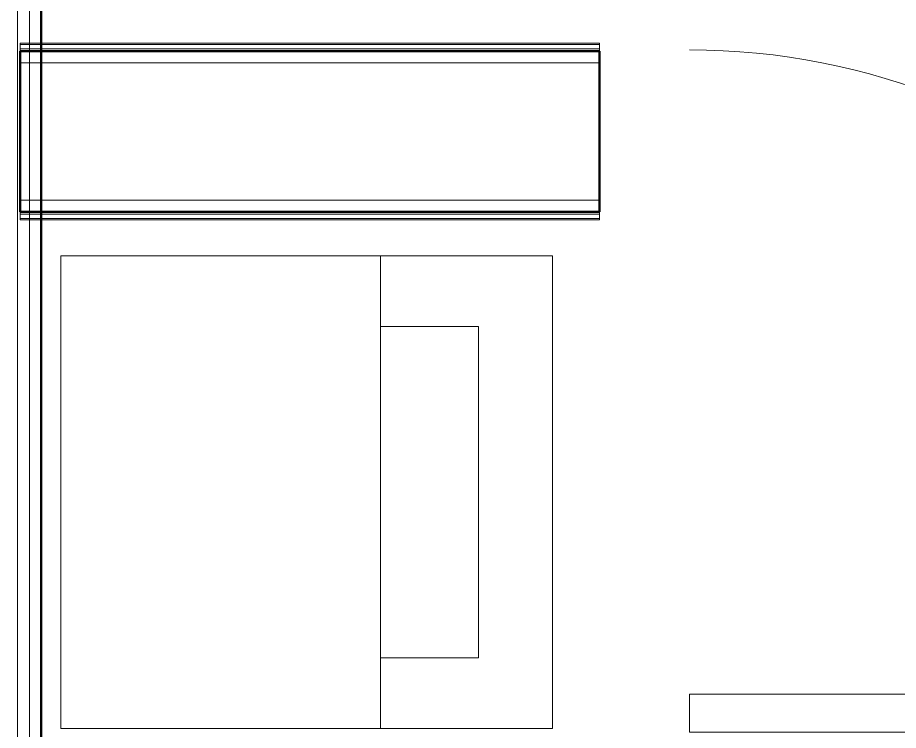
# Model space of a CAD drawing. Header units: inches. Extents: x -4218 to -1830, y 9756 to 12426.
# Drawn here: x -2913.32 to -2866.75, y 11291.7 to 11329.37 of the extents above; entities that cross this region are included whole.
import ezdxf

# ---------------------------------------------------------------- set-up
doc = ezdxf.new("R2010")
doc.units = ezdxf.units.IN
doc.header["$MEASUREMENT"] = 0
for name, color, linetype, lineweight in [('0-1', 7, 'Continuous', 5), ('0-2', 252, 'Continuous', 9), ('A-DOOR-1', 7, 'Continuous', 9), ('A-DOOR-2', 50, 'Continuous', 20), ('A-DOOR-4', 31, 'Continuous', 9), ('A-DOOR-6', 31, 'Continuous', 20), ('A-DOOR-FRAM', 31, 'Continuous', 20), ('A-DOOR-FRAM-2', 31, 'Continuous', 9), ('A-DOOR-GLAZ', 31, 'Continuous', 9), ('A-WALL-2', 10, 'Continuous', 13), ('I-WALL-1', 250, 'Continuous', 50), ('I-WALL-2', 254, 'Continuous', 9), ('I-WALL-3', 253, 'Continuous', 9), ('I-WALL-4', 252, 'Continuous', 9), ('I-WALL-5', 7, 'Continuous', 9), ('P-SANR-FIXT-1', 7, 'Continuous', 9)]:
    doc.layers.add(name, color=color, linetype=linetype, lineweight=lineweight)

# ---------------------------------------------------------------- blocks, each defined once
blk = doc.blocks.new('Basic Wall _ INT - W8BØF - _5_8 GYP - 2X8 WOOD_BATT_ - 5_8 GYP_ - ___-2704402-BACKGROUND - 1ST FLOOR')
at = {"layer": 'I-WALL-3'}
for p, q in [((-2913.197, 11319.102), (-2913.197, 11319.078)), ((-2912.891, 11319.102), (-2913.197, 11319.102)), ((-2913.197, 11318.962), (-2913.197, 11318.9)), ((-2913.197, 11318.896), (-2913.197, 11318.751)), ((-2913.197, 11318.751), (-2913.197, 11318.688)), ((-2913.197, 11318.751), (-2912.889, 11318.751)), ((-2912.074, 11319.102), (-2912.885, 11319.102)), ((-2912.884, 11318.751), (-2912.074, 11318.751))]:
    blk.add_line(p, q, dxfattribs=at)
at = {"layer": 'I-WALL-4'}
for p, q in [((-2913.197, 11319.059), (-2913.197, 11319.102)), ((-2913.197, 11318.977), (-2913.197, 11319.059)), ((-2913.197, 11318.977), (-2912.89, 11318.977)), ((-2913.197, 11318.688), (-2913.197, 11318.977)), ((-2913.197, 11318.688), (-2912.889, 11318.688)), ((-2912.885, 11318.977), (-2912.074, 11318.977)), ((-2912.883, 11318.688), (-2912.074, 11318.688)), ((-2882.547, 11319.102), (-2912.074, 11319.102)), ((-2912.074, 11318.751), (-2882.547, 11318.751)), ((-2882.547, 11319.078), (-2882.547, 11319.102)), ((-2882.547, 11318.9), (-2882.547, 11318.962)), ((-2882.547, 11318.751), (-2882.547, 11318.896)), ((-2882.547, 11318.688), (-2882.547, 11318.751))]:
    blk.add_line(p, q, dxfattribs=at)
at = {"layer": 'I-WALL-5'}
for p, q in [((-2912.074, 11318.977), (-2882.547, 11318.977)), ((-2912.074, 11318.688), (-2882.547, 11318.688)), ((-2882.547, 11319.102), (-2882.547, 11319.059)), ((-2882.547, 11319.059), (-2882.547, 11318.977)), ((-2882.547, 11318.977), (-2882.547, 11318.688))]:
    blk.add_line(p, q, dxfattribs=at)
blk = doc.blocks.new('Basic Wall _ INT - W8BØF - _5_8 GYP - 2X8 WOOD_BATT_ - 5_8 GYP_ - ___-2701676-BACKGROUND - 1ST FLOOR')
at = {"layer": 'I-WALL-3'}
for p, q in [((-2913.197, 11328.016), (-2913.197, 11327.953)), ((-2913.197, 11327.953), (-2913.197, 11327.808)), ((-2912.94, 11327.953), (-2913.197, 11327.953)), ((-2913.197, 11327.804), (-2913.197, 11327.742)), ((-2913.197, 11327.626), (-2913.197, 11327.602)), ((-2913.197, 11327.602), (-2912.938, 11327.602)), ((-2912.074, 11327.953), (-2912.933, 11327.953)), ((-2912.931, 11327.602), (-2912.074, 11327.602))]:
    blk.add_line(p, q, dxfattribs=at)
at = {"layer": 'I-WALL-4'}
for p, q in [((-2913.197, 11327.727), (-2913.197, 11328.016)), ((-2912.94, 11328.016), (-2913.197, 11328.016)), ((-2912.074, 11328.016), (-2912.933, 11328.016)), ((-2882.547, 11327.953), (-2882.547, 11328.016)), ((-2912.939, 11327.727), (-2913.197, 11327.727)), ((-2913.197, 11327.645), (-2913.197, 11327.727)), ((-2913.197, 11327.602), (-2913.197, 11327.645)), ((-2912.074, 11327.727), (-2912.932, 11327.727)), ((-2882.547, 11327.953), (-2912.074, 11327.953)), ((-2912.074, 11327.602), (-2882.547, 11327.602)), ((-2882.547, 11327.808), (-2882.547, 11327.953)), ((-2882.547, 11327.742), (-2882.547, 11327.804)), ((-2882.547, 11327.602), (-2882.547, 11327.626))]:
    blk.add_line(p, q, dxfattribs=at)
at = {"layer": 'I-WALL-5'}
for p, q in [((-2882.547, 11328.016), (-2912.074, 11328.016)), ((-2882.547, 11328.016), (-2882.547, 11327.727)), ((-2882.547, 11327.727), (-2912.074, 11327.727)), ((-2882.547, 11327.727), (-2882.547, 11327.645)), ((-2882.547, 11327.645), (-2882.547, 11327.602))]:
    blk.add_line(p, q, dxfattribs=at)
blk = doc.blocks.new('SWING - SINGLE - FLUSH - 36_ x 80_ - OFFSET PIVOT DOOR AT MAGIC PAK AND WASHER_DRYER-3199414-BACKGROUND - 1ST FLOOR')
at = {"layer": 'A-DOOR-1'}
blk.add_arc((18, 2.375), 36.067, 93.1789, 180, dxfattribs=at)
at = {"layer": 'A-DOOR-2'}
for p, q in [((16, 2.375), (16, 38.386)), ((18, 38.386), (16, 38.386)), ((18, 2.375), (18, 38.386)), ((18, 2.375), (16, 2.375))]:
    blk.add_line(p, q, dxfattribs=at)
blk = doc.blocks.new('Stacked Washer and Dryer - 26_x25_ - Private-1352637-BACKGROUND - 1ST FLOOR')
at = {"layer": 'P-SANR-FIXT-1'}
for p, q in [((0, 12.5), (26, 12.5)), ((0, 12.5), (0, -12.5)), ((16.90625, 12.5), (16.90625, -12.5)), ((26, 12.5), (26, -12.5)), ((16.90625, 8.75), (22.09375, 8.75)), ((22.09375, 8.75), (22.09375, -8.75)), ((22.09375, -8.75), (16.90625, -8.75)), ((26, -12.5), (0, -12.5))]:
    blk.add_line(p, q, dxfattribs=at)
blk = doc.blocks.new('CTR - 1st Phase - Unit Layouts_rvt-1-BACKGROUND - 1ST FLOOR')
at = {"layer": 'A-WALL-2'}
for p, q in [((-2913.197, 11326.977), (-2882.547, 11326.977)), ((-2913.197, 11319.727), (-2882.547, 11319.727))]:
    blk.add_line(p, q, dxfattribs=at)
at = {"layer": 'I-WALL-1'}
for p, q in [((-2882.547, 11327.602), (-2913.197, 11327.602)), ((-2913.197, 11327.602), (-2913.197, 11319.102)), ((-2882.547, 11319.102), (-2882.547, 11327.602)), ((-2913.197, 11319.102), (-2882.547, 11319.102))]:
    blk.add_line(p, q, dxfattribs=at)
at = {"layer": 'I-WALL-2'}
for p, q in [((-2912.938, 11327.602), (-2913.197, 11327.602)), ((-2912.074, 11327.602), (-2912.931, 11327.602)), ((-2913.197, 11319.102), (-2912.891, 11319.102)), ((-2912.885, 11319.102), (-2912.074, 11319.102))]:
    blk.add_line(p, q, dxfattribs=at)
at = {"layer": 'I-WALL-3'}
for p, q in [((-2913.197, 11319.102), (-2913.197, 11327.602)), ((-2882.547, 11327.602), (-2912.074, 11327.602)), ((-2912.074, 11319.102), (-2882.547, 11319.102))]:
    blk.add_line(p, q, dxfattribs=at)
at = {"layer": 'I-WALL-4'}
blk.add_line((-2882.547, 11327.602), (-2882.547, 11319.102), dxfattribs=at)
at = {"layer": '0-2'}
for name, p in [('Basic Wall _ INT - W8BØF - _5_8 GYP - 2X8 WOOD_BATT_ - 5_8 GYP_ - ___-2701676-BACKGROUND - 1ST FLOOR', (0, 0)), ('Basic Wall _ INT - W8BØF - _5_8 GYP - 2X8 WOOD_BATT_ - 5_8 GYP_ - ___-2704402-BACKGROUND - 1ST FLOOR', (0, 0)), ('Stacked Washer and Dryer - 26_x25_ - Private-1352637-BACKGROUND - 1ST FLOOR', (-2911.047, 11304.289))]:
    blk.add_blockref(name, p, dxfattribs=at)
at = {"layer": '0-2', "rotation": 270.0000000000221}
blk.add_blockref('SWING - SINGLE - FLUSH - 36_ x 80_ - OFFSET PIVOT DOOR AT MAGIC PAK AND WASHER_DRYER-3199414-BACKGROUND - 1ST FLOOR', (-2880.172, 11309.602), dxfattribs=at)
blk = doc.blocks.new('CTR - 1st Phase - Common Walls_rvt-1-BACKGROUND - 1ST FLOOR')
at = {"layer": 'A-WALL-2'}
for p, q in [((-2912.699, 11641.239), (-2912.699, 11284.289)), ((-2913.324, 11397.368), (-2913.324, 11284.289))]:
    blk.add_line(p, q, dxfattribs=at)
at = {"layer": 'I-WALL-1'}
blk.add_line((-2912.074, 11284.289), (-2912.074, 11640.614), dxfattribs=at)
at = {"layer": 'I-WALL-3'}
for p, q in [((-2912.074, 11327.896), (-2912.074, 11328.011)), ((-2912.074, 11327.804), (-2912.074, 11327.893)), ((-2912.074, 11327.747), (-2912.074, 11327.802)), ((-2912.074, 11319.102), (-2912.074, 11327.602)), ((-2912.074, 11318.9), (-2912.074, 11318.955)), ((-2912.074, 11318.808), (-2912.074, 11318.896)), ((-2912.074, 11318.688), (-2912.074, 11318.803))]:
    blk.add_line(p, q, dxfattribs=at)
at = {"layer": 'I-WALL-4'}
for p, q in [((-2912.074, 11328.011), (-2912.074, 11447.951)), ((-2912.074, 11284.914), (-2912.074, 11318.688))]:
    blk.add_line(p, q, dxfattribs=at)
blk = doc.blocks.new('Door-Inswing-Andersen-400_Series-Single - 3_ 0-1_8_ x 7_ 11 1_2_ - 1ST FLOOR-2896373-BACKGROUND - 1ST FLOOR')
at = {"layer": 'A-DOOR-4'}
blk.add_line((16.875, -0.531), (16.875, -34.281), dxfattribs=at)
blk.add_arc((16.875, -0.531), 33.75, 180, 270, dxfattribs=at)
at = {"layer": 'A-DOOR-6'}
for p, q in [((-16.259, 1.187), (-16.259, 0.542)), ((-16.259, 1.187), (-12.437, 1.187)), ((-12.437, 0.875), (-12.468, 1.187)), ((12.437, 1.187), (-12.437, 1.187)), ((16.259, 1.187), (12.437, 1.187)), ((12.437, 0.875), (12.468, 1.187)), ((16.259, 1.187), (16.259, 0.542)), ((-16.259, 0.542), (-16.875, 0.531)), ((-16.875, 0.531), (-16.875, -0.531)), ((-13.187, 0.781), (-12.437, 0.781)), ((-13.187, -0.531), (-13.187, 0.781)), ((-12.437, 0.781), (-12.437, 0.875)), ((12.437, 0.781), (12.437, 0.875)), ((13.187, 0.781), (12.437, 0.781)), ((13.187, -0.531), (13.187, 0.781)), ((16.259, 0.542), (16.875, 0.531)), ((16.875, 0.531), (16.875, -0.531)), ((-12.437, 0.031), (-13.187, 0.031)), ((-12.437, -0.031), (-12.437, 0.031)), ((12.437, 0.031), (13.187, 0.031)), ((12.437, -0.031), (12.437, 0.031)), ((-12.674, -0.469), (-12.468, -0.217)), ((-12.468, -0.217), (-12.437, -0.031)), ((12.468, -0.217), (12.437, -0.031)), ((12.674, -0.469), (12.468, -0.217)), ((-16.875, -0.531), (-12.437, -0.531)), ((-13.187, -0.469), (-12.674, -0.469)), ((-13.187, -0.531), (-13.187, -0.469)), ((12.437, -0.531), (-12.437, -0.531)), ((16.875, -0.531), (12.437, -0.531)), ((13.187, -0.469), (12.674, -0.469)), ((13.187, -0.531), (13.187, -0.469))]:
    blk.add_line(p, q, dxfattribs=at)
at = {"layer": 'A-DOOR-FRAM'}
for p, q in [((18.062, 5.219), (-18.062, 5.219)), ((-18.062, 5.219), (-18.062, 4.312)), ((18.062, 4.312), (18.062, 5.219)), ((-18.062, 4.875), (-18.062, -1)), ((-18.062, 4.875), (-17.031, 4.875)), ((-17.031, 3.753), (-17.031, 4.875)), ((17.031, 3.753), (17.031, 4.875)), ((18.062, 4.875), (17.031, 4.875)), ((18.062, 4.875), (18.062, -1)), ((-18.062, 4.312), (-18.062, -1)), ((18.062, -1), (18.062, 4.312)), ((-16.688, 3.513), (-17.031, 3.753)), ((16.687, 3.513), (17.031, 3.753)), ((-19.688, 3.562), (-18.062, 3.562)), ((-16.688, 2.512), (-16.688, 3.513)), ((16.687, 2.512), (16.687, 3.513)), ((19.687, 3.562), (18.062, 3.562)), ((-16, 2.356), (-16.688, 2.512)), ((-16, 1.219), (-16, 2.356)), ((16, 2.356), (16.687, 2.512)), ((16, 1.219), (16, 2.356)), ((-16.453, 0.782), (-16.453, 1.219)), ((-16.453, 1.219), (-16, 1.219)), ((16.453, 1.219), (16, 1.219)), ((16.453, 0.782), (16.453, 1.219)), ((-17.031, 0.782), (-16.453, 0.782)), ((-17.031, -1), (-17.031, 0.782)), ((17.031, 0.782), (16.453, 0.782)), ((17.031, -1), (17.031, 0.782)), ((-17.687, -1), (-18.062, -1)), ((-18.062, -1), (-17.031, -1)), ((-18.062, -1), (-17.938, -1)), ((-17.313, -1), (17.312, -1)), ((18.062, -1), (17.031, -1)), ((17.937, -1), (18.062, -1))]:
    blk.add_line(p, q, dxfattribs=at)
at = {"layer": 'A-DOOR-FRAM-2'}
for p, q in [((-17.313, -1), (-17.938, -1)), ((-17.938, -1), (-17.938, -4.313)), ((-17.313, -4.313), (-17.313, -1)), ((17.937, -1), (17.312, -1)), ((17.312, -1), (17.312, -4.313)), ((17.937, -4.313), (17.937, -1)), ((-17.938, -4.313), (-17.313, -4.313)), ((17.312, -4.313), (17.937, -4.313))]:
    blk.add_line(p, q, dxfattribs=at)
at = {"layer": 'A-DOOR-GLAZ'}
for p, q in [((-12.437, 0.625), (-13.187, 0.625)), ((-12.977, 0.625), (-12.977, 0.187)), ((12.437, 0.781), (-12.437, 0.781)), ((12.437, 0.625), (-12.437, 0.625)), ((12.437, 0.625), (13.187, 0.625)), ((12.977, 0.625), (12.977, 0.187)), ((-13.187, 0.187), (-12.437, 0.187)), ((12.437, 0.187), (-12.437, 0.187)), ((12.437, 0.031), (-12.437, 0.031)), ((13.187, 0.187), (12.437, 0.187))]:
    blk.add_line(p, q, dxfattribs=at)

msp = doc.modelspace()

# ---------------------------------------------------------------- block references
at = {"layer": '0-1'}
for name in ['CTR - 1st Phase - Unit Layouts_rvt-1-BACKGROUND - 1ST FLOOR', 'CTR - 1st Phase - Common Walls_rvt-1-BACKGROUND - 1ST FLOOR']:
    msp.add_blockref(name, (0, 0), dxfattribs=at)
at = {"layer": 'A-DOOR-4', "rotation": 180}
msp.add_blockref('Door-Inswing-Andersen-400_Series-Single - 3_ 0-1_8_ x 7_ 11 1_2_ - 1ST FLOOR-2896373-BACKGROUND - 1ST FLOOR', (-2849.124, 11280.602), dxfattribs=at)

doc.saveas('drawing.dxf')
